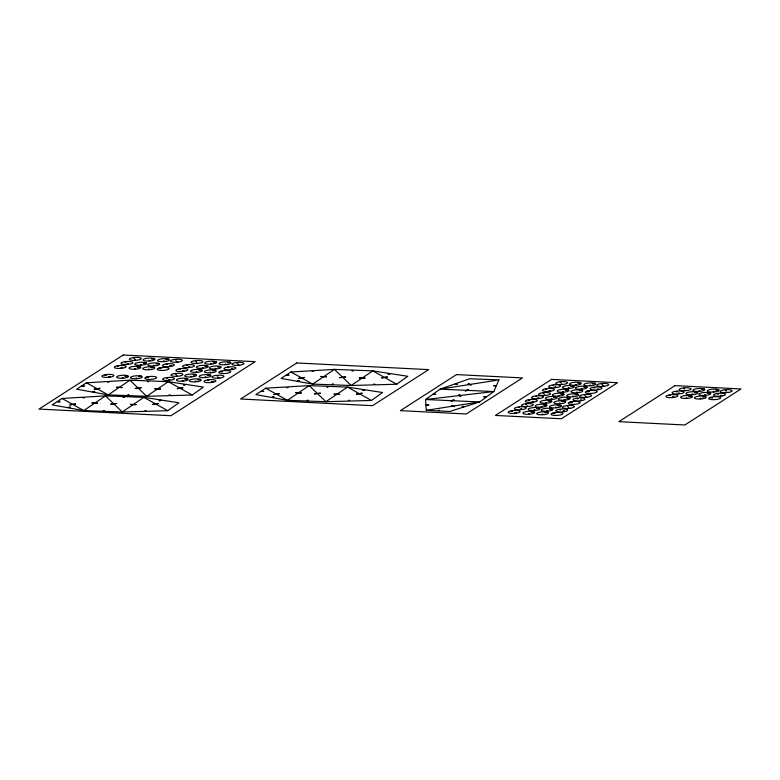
<?xml version="1.0" encoding="UTF-8"?>
<svg xmlns="http://www.w3.org/2000/svg" width="780" height="780" viewBox="0 0 780 780"><rect width="100%" height="100%" fill="white"/><g stroke="black" fill="none" stroke-linecap="round" stroke-linejoin="round"><path stroke-width="1.17" d="M498.937 379.899L496.441 385.583L493.477 385.661L496.324 385.856L493.828 391.54L486.925 396.601L483.756 396.776L486.554 396.874L479.651 401.934L465.075 406.585L462.16 406.429L464.334 406.819L449.748 411.479L438.497 410.923L439.647 410.173L437.502 410.885L426.25 410.329L425.909 405.064L428.893 404.888L425.89 404.791L425.558 399.526L432.627 394.475L435.796 394.31L433.007 394.202L440.076 389.142L454.496 384.072L457.47 384.179L455.188 383.828L469.609 378.758L498.937 379.899L470.008 384.442M167.778 410.709L178.893 402.773L161.782 400.13L159.861 400.813L159.042 400.686L160.963 400.003L143.851 397.361L125.18 396.64L124.117 397.39L123.113 397.351L124.176 396.601L105.505 395.869L84.298 397.137L84.347 397.878L83.275 397.946L83.226 397.205L62.029 398.473L57.32 401.544L60.079 401.671L59.66 401.944L56.901 401.807L52.192 404.878L67.587 407.657L69.644 407.004L70.424 407.15L68.367 407.803L83.752 410.582L102.492 411.265L103.526 410.504L104.53 410.543L103.496 411.294L122.236 411.976L144.476 411.362L144.807 410.602L145.88 410.572L145.538 411.333L167.778 410.709L156.019 404.147M192.211 395.031L203.326 387.094L186.215 384.442L184.294 385.125L183.466 384.998L185.396 384.316L168.285 381.673L149.614 380.952L148.551 381.703L147.547 381.664L148.609 380.913L129.928 380.191L108.732 381.449L108.781 382.2L107.708 382.258L107.659 381.517L86.463 382.785L81.754 385.856L84.513 385.983L81.335 386.119L76.625 389.191L92.02 391.979L94.068 391.316L94.848 391.462L92.8 392.116L108.186 394.894L126.925 395.577L127.959 394.816L128.963 394.856L127.93 395.616L146.669 396.289L168.909 395.674L169.24 394.914L170.303 394.885L169.972 395.645L192.211 395.031L180.453 388.459M371.446 400.452L382.561 392.515L365.45 389.863L363.529 390.546L362.7 390.419L364.63 389.737L347.519 387.094L328.848 386.373L327.785 387.124L326.781 387.085L327.844 386.334L309.163 385.613L287.966 386.87L288.015 387.611L286.942 387.68L286.894 386.938L265.697 388.206L260.988 391.277L263.738 391.404L260.569 391.54L255.859 394.612L271.255 397.4L273.302 396.737L274.082 396.883L272.035 397.537L287.42 400.315L306.16 400.998L307.193 400.238L308.197 400.276L307.164 401.037L325.904 401.71L348.143 401.095L348.475 400.335L349.537 400.306L349.206 401.066L371.446 400.452L359.687 393.88M396.698 384.238L407.813 376.301L390.702 373.659L388.772 374.332L387.952 374.205L389.883 373.532L372.762 370.88L354.091 370.159L353.038 370.919L352.034 370.88L353.087 370.12L334.415 369.398L313.219 370.666L313.267 371.407L312.185 371.465L312.146 370.724L290.94 371.992L286.231 375.063L288.99 375.2L285.821 375.336L281.112 378.407L296.498 381.186L298.555 380.533L299.335 380.669L297.277 381.322L312.673 384.111L331.402 384.784L332.436 384.033L333.45 384.062L332.416 384.823L351.146 385.505L373.386 384.881L373.718 384.121L374.79 384.091L374.459 384.852L396.698 384.238L384.93 377.676M94.429 403.367L83.752 410.582L73.096 404.635M94.829 403.094L105.505 395.869L113.743 403.806M118.862 387.68L108.186 394.894L97.529 388.957M119.262 387.406L129.928 380.191L138.167 388.118M132.844 404.8L122.236 411.976L113.997 404.05M133.243 404.527L143.851 397.361L155.61 403.923M157.277 389.113L146.669 396.289L138.43 388.362M157.677 388.849L168.285 381.673L180.043 388.235M298.096 393.101L287.42 400.315L276.764 394.378M298.496 392.827L309.163 385.613L317.401 393.539M323.339 376.886L312.673 384.111L302.006 378.163M323.739 376.613L334.415 369.398L342.654 377.325M336.511 394.534L325.904 401.71L317.665 393.783M336.911 394.27L347.519 387.094L359.278 393.656M361.754 378.329L351.146 385.505L342.907 377.569M362.154 378.056L372.762 370.88L384.53 377.452M469.014 384.598L440.076 389.142L466.45 390.322M426.25 410.329L452.449 406.214M453.453 406.058L479.651 401.934L453.102 400.754M459.166 395.596L425.558 399.526L452.107 400.706M460.21 395.47L493.828 391.54L467.454 390.37M290.94 371.992L301.606 377.939M265.697 388.206L276.354 394.144M86.463 382.785L97.12 388.723M62.029 398.473L72.686 404.41M717.327 393.452L718.399 394.095L716.362 393.627A5.986 1.492 -3.4 0 0 714.431 395.801A5.986 1.492 -3.4 0 0 722.748 395.791L720.759 395.382L723.587 395.577A5.986 1.492 -3.4 0 0 724.562 393.656A5.986 1.492 -3.4 0 0 717.434 393.442M593.863 387.221L594.945 387.865L592.898 387.397A5.986 1.492 -3.4 0 0 590.967 389.571A5.986 1.492 -3.4 0 0 599.284 389.561L597.295 389.152L600.132 389.347A5.986 1.492 -3.4 0 0 601.097 387.426A5.986 1.492 -3.4 0 0 593.98 387.212M576.791 398.19L577.863 398.824L575.816 398.365A5.986 1.492 -3.4 0 0 573.895 400.54A5.986 1.492 -3.4 0 0 582.202 400.53L580.213 400.12L583.05 400.315A5.986 1.492 -3.4 0 0 584.015 398.395A5.986 1.492 -3.4 0 0 576.898 398.171M227.78 367.039L228.852 367.673L226.804 367.214A5.986 1.492 -3.4 0 0 224.874 369.389A5.986 1.492 -3.4 0 0 233.191 369.379L231.202 368.969L234.039 369.164A5.986 1.492 -3.4 0 0 235.004 367.244A5.986 1.492 -3.4 0 0 227.887 367.029M207.782 379.88L208.864 380.513L206.817 380.045A5.986 1.492 -3.4 0 0 204.886 382.219A5.986 1.492 -3.4 0 0 213.203 382.21L211.214 381.8L214.051 381.995A5.986 1.492 -3.4 0 0 215.017 380.075A5.986 1.492 -3.4 0 0 207.889 379.86M166.189 363.928L167.261 364.572L165.224 364.104A5.986 1.492 -3.4 0 0 163.293 366.278A5.986 1.492 -3.4 0 0 171.61 366.269L169.621 365.859L172.458 366.054A5.986 1.492 -3.4 0 0 173.423 364.133A5.986 1.492 -3.4 0 0 166.296 363.919M727.828 392.496L725.956 391.969L726.765 392.613A5.986 1.492 -3.4 0 1 720.223 391.697A5.986 1.492 -3.4 0 1 725.166 389.747L725.117 390.468L726.19 390.419L726.248 389.668A5.986 1.492 -3.4 0 1 732.05 390.614A5.986 1.492 -3.4 0 1 727.993 392.476M604.364 386.266L602.492 385.739L603.31 386.383A5.986 1.492 -3.4 0 1 596.758 385.466A5.986 1.492 -3.4 0 1 601.712 383.516L601.663 384.238L602.735 384.189L602.784 383.438A5.986 1.492 -3.4 0 1 608.595 384.384A5.986 1.492 -3.4 0 1 604.529 386.246M587.291 397.235L585.409 396.698L586.228 397.351A5.986 1.492 -3.4 0 1 579.686 396.425A5.986 1.492 -3.4 0 1 584.63 394.485L584.581 395.206L585.653 395.148L585.712 394.407A5.986 1.492 -3.4 0 1 591.513 395.353A5.986 1.492 -3.4 0 1 587.447 397.215M570.092 408.272L568.22 407.745L569.029 408.389A5.986 1.492 -3.4 0 1 562.487 407.472A5.986 1.492 -3.4 0 1 567.431 405.522L567.382 406.244L568.464 406.195L568.513 405.444A5.986 1.492 -3.4 0 1 574.314 406.39A5.986 1.492 -3.4 0 1 570.258 408.252M239.655 365.206L237.783 364.669L238.592 365.313A5.986 1.492 -3.4 0 1 232.05 364.397A5.986 1.492 -3.4 0 1 236.993 362.447L236.945 363.168L238.017 363.119L238.076 362.369A5.986 1.492 -3.4 0 1 243.877 363.314A5.986 1.492 -3.4 0 1 239.821 365.177M219.668 378.037L217.786 377.5L218.605 378.144A5.986 1.492 -3.4 0 1 212.053 377.227A5.986 1.492 -3.4 0 1 217.006 375.287L216.957 376.009L218.03 375.95L218.078 375.2A5.986 1.492 -3.4 0 1 223.889 376.145A5.986 1.492 -3.4 0 1 219.823 378.017M178.064 362.096L176.192 361.559L177.011 362.203A5.986 1.492 -3.4 0 1 170.459 361.286A5.986 1.492 -3.4 0 1 175.412 359.336L175.364 360.067L176.436 360.009L176.485 359.258A5.986 1.492 -3.4 0 1 182.286 360.204A5.986 1.492 -3.4 0 1 178.23 362.076M92.059 402.968L97.597 403.221L92.059 402.968M116.493 387.28L122.031 387.533L116.493 387.28M130.474 404.41L136.012 404.654L130.474 404.41M154.908 388.723L160.446 388.966L154.908 388.723M295.727 392.701L301.265 392.954L295.727 392.701M320.97 376.496L326.518 376.74L320.97 376.496M334.142 394.144L339.68 394.387L334.142 394.144M359.385 377.93L364.933 378.183L359.385 377.93M467.571 389.571L465.338 391.072L468.565 389.61L467.571 389.571M453.219 399.955L450.996 401.456L454.214 399.994L453.219 399.955M123.22 355.007L39 409.081L170.927 415.73L255.148 361.666L123.22 355.007M296.741 362.963L240.601 399.009L372.528 405.668L428.678 369.623L296.741 362.963M456.514 374.595L400.364 410.641L466.333 413.965L522.473 377.92L456.514 374.595M551.577 379.392L495.427 415.438L561.395 418.762L617.545 382.717L551.577 379.392M675.032 385.622L618.891 421.668L684.85 424.993L741 388.947L675.032 385.622M160.904 368.55L158.047 368.413A5.986 1.492 -3.4 0 0 162.493 370.451A5.986 1.492 -3.4 0 0 168.685 368.092A5.986 1.492 -3.4 0 0 158.71 368.17L160.904 368.55M148.522 377.52L145.665 377.393A5.986 1.492 -3.4 0 0 150.111 379.421A5.986 1.492 -3.4 0 0 156.302 377.072A5.986 1.492 -3.4 0 0 146.328 377.14L148.522 377.52M222.485 371.66L219.638 371.524A5.986 1.492 -3.4 0 0 224.075 373.561A5.986 1.492 -3.4 0 0 230.275 371.202A5.986 1.492 -3.4 0 0 220.291 371.27L222.485 371.66M589.036 391.55L586.19 391.414A5.986 1.492 -3.4 0 0 590.626 393.452A5.986 1.492 -3.4 0 0 596.827 391.092A5.986 1.492 -3.4 0 0 586.843 391.16L589.036 391.55M571.964 402.509L569.108 402.382A5.986 1.492 -3.4 0 0 573.553 404.41A5.986 1.492 -3.4 0 0 579.745 402.061A5.986 1.492 -3.4 0 0 569.77 402.129L571.964 402.509M554.765 413.556L551.908 413.419A5.986 1.492 -3.4 0 0 556.355 415.457A5.986 1.492 -3.4 0 0 562.546 413.098A5.986 1.492 -3.4 0 0 552.572 413.166L554.765 413.556M712.501 397.781L709.644 397.644A5.986 1.492 -3.4 0 0 714.09 399.682A5.986 1.492 -3.4 0 0 720.281 397.322A5.986 1.492 -3.4 0 0 710.307 397.39L712.501 397.781M563.803 410.923L563.024 411.157L565.012 411.567A5.986 1.492 -3.4 0 1 556.696 411.577A5.986 1.492 -3.4 0 1 558.626 409.402L560.664 409.87L559.591 409.227A5.986 1.492 -3.4 0 1 566.826 409.432A5.986 1.492 -3.4 0 1 565.861 411.352L563.803 410.923M121.875 367.477L120.968 367.673L122.528 368.189A5.986 1.492 -3.4 0 1 115.157 367.994A5.986 1.492 -3.4 0 1 116.386 366.015L118.765 366.376L117.263 365.81A5.986 1.492 -3.4 0 1 125.366 365.878A5.986 1.492 -3.4 0 1 123.484 368.014L121.875 367.477M109.492 376.447L108.586 376.642L110.146 377.159A5.986 1.492 -3.4 0 1 102.775 376.964A5.986 1.492 -3.4 0 1 104.003 374.995L106.382 375.346L104.891 374.79A5.986 1.492 -3.4 0 1 112.983 374.848A5.986 1.492 -3.4 0 1 111.101 376.984L109.492 376.447M183.456 370.578L182.549 370.773L184.109 371.299A5.986 1.492 -3.4 0 1 176.748 371.104A5.986 1.492 -3.4 0 1 177.976 369.125L180.355 369.486L178.854 368.921A5.986 1.492 -3.4 0 1 186.947 368.979A5.986 1.492 -3.4 0 1 185.065 371.124L183.456 370.578M550.007 390.468L549.1 390.663L550.66 391.19A5.986 1.492 -3.4 0 1 543.299 390.994A5.986 1.492 -3.4 0 1 544.518 389.015L546.897 389.376L545.405 388.81A5.986 1.492 -3.4 0 1 553.498 388.869A5.986 1.492 -3.4 0 1 551.616 391.014L550.007 390.468M532.925 401.437L532.028 401.632L533.578 402.148A5.986 1.492 -3.4 0 1 526.217 401.953A5.986 1.492 -3.4 0 1 527.446 399.984L529.825 400.335L528.323 399.779A5.986 1.492 -3.4 0 1 536.425 399.838A5.986 1.492 -3.4 0 1 534.544 401.973L532.925 401.437M515.736 412.474L514.829 412.669L516.389 413.195A5.986 1.492 -3.4 0 1 509.018 413A5.986 1.492 -3.4 0 1 510.247 411.021L512.626 411.382L511.124 410.816A5.986 1.492 -3.4 0 1 519.226 410.875A5.986 1.492 -3.4 0 1 517.345 413.01L515.736 412.474M673.471 396.698L672.565 396.893L674.115 397.42A5.986 1.492 -3.4 0 1 666.754 397.225A5.986 1.492 -3.4 0 1 667.982 395.245L670.361 395.606L668.86 395.041A5.986 1.492 -3.4 0 1 676.962 395.099A5.986 1.492 -3.4 0 1 675.08 397.235L673.471 396.698M139.708 366.59L137.124 367.058L140.273 366.795A5.986 1.492 -3.4 0 1 136.5 369.106L134.686 368.56L135.437 369.213A5.986 1.492 -3.4 0 1 129.48 367.458A5.986 1.492 -3.4 0 1 139.708 366.59M153.504 367.146L150.92 367.614L154.079 367.341A5.986 1.492 -3.4 0 1 150.306 369.661L148.483 369.115L149.243 369.769A5.986 1.492 -3.4 0 1 143.286 368.004A5.986 1.492 -3.4 0 1 153.504 367.146M127.325 375.57L124.742 376.038L127.891 375.765A5.986 1.492 -3.4 0 1 124.117 378.085L122.304 377.54L123.055 378.193A5.986 1.492 -3.4 0 1 117.097 376.428A5.986 1.492 -3.4 0 1 127.325 375.57M141.121 376.116L138.538 376.584L141.697 376.311A5.986 1.492 -3.4 0 1 137.924 378.631L136.1 378.085L136.861 378.739A5.986 1.492 -3.4 0 1 130.903 376.974A5.986 1.492 -3.4 0 1 141.121 376.116M201.289 369.7L198.715 370.168L201.864 369.895A5.986 1.492 -3.4 0 1 198.091 372.216L196.268 371.67L197.028 372.323A5.986 1.492 -3.4 0 1 191.071 370.558A5.986 1.492 -3.4 0 1 201.289 369.7M215.095 370.256L212.511 370.715L215.66 370.451A5.986 1.492 -3.4 0 1 211.887 372.762L210.064 372.216L210.824 372.869A5.986 1.492 -3.4 0 1 204.867 371.114A5.986 1.492 -3.4 0 1 215.095 370.256M567.84 389.59L565.256 390.058L568.415 389.785A5.986 1.492 -3.4 0 1 564.642 392.106L562.819 391.56L563.579 392.213A5.986 1.492 -3.4 0 1 557.622 390.448A5.986 1.492 -3.4 0 1 567.84 389.59M581.646 390.146L579.062 390.604L582.212 390.341A5.986 1.492 -3.4 0 1 578.438 392.652L576.615 392.106L577.375 392.759A5.986 1.492 -3.4 0 1 571.418 391.004A5.986 1.492 -3.4 0 1 581.646 390.146M550.768 400.559L548.184 401.027L551.333 400.754A5.986 1.492 -3.4 0 1 547.56 403.075L545.737 402.529L546.497 403.182A5.986 1.492 -3.4 0 1 540.54 401.417A5.986 1.492 -3.4 0 1 550.768 400.559M564.564 401.105L561.98 401.573L565.13 401.3A5.986 1.492 -3.4 0 1 561.356 403.621L559.543 403.075L560.293 403.728A5.986 1.492 -3.4 0 1 554.336 401.963A5.986 1.492 -3.4 0 1 564.564 401.105M533.569 411.596L530.985 412.064L534.134 411.791A5.986 1.492 -3.4 0 1 530.361 414.112L528.548 413.566L529.298 414.219A5.986 1.492 -3.4 0 1 523.341 412.454A5.986 1.492 -3.4 0 1 533.569 411.596M547.365 412.152L544.781 412.61L547.94 412.347A5.986 1.492 -3.4 0 1 544.167 414.658L542.344 414.112L543.104 414.765A5.986 1.492 -3.4 0 1 537.147 413.01A5.986 1.492 -3.4 0 1 547.365 412.152M691.304 395.821L688.721 396.289L691.87 396.016A5.986 1.492 -3.4 0 1 688.096 398.336L686.273 397.79L687.034 398.444A5.986 1.492 -3.4 0 1 681.076 396.679A5.986 1.492 -3.4 0 1 691.304 395.821M705.1 396.377L702.517 396.835L705.676 396.572A5.986 1.492 -3.4 0 1 701.893 398.882L700.079 398.336L700.83 398.99A5.986 1.492 -3.4 0 1 694.883 397.235A5.986 1.492 -3.4 0 1 705.1 396.377M99.889 388.294L94.351 389.161L99.889 388.294M75.455 403.981L69.927 404.849L75.455 403.981M182.812 387.806L177.284 388.674L182.812 387.806M304.375 377.5L298.837 378.368L304.375 377.5M158.379 403.484L152.851 404.362L158.379 403.484M279.123 393.715L273.585 394.582L279.123 393.715M387.299 377.013L381.761 377.881L387.299 377.013M362.047 393.227L356.509 394.095L362.047 393.227M468.877 383.819L467.883 383.974L471.13 385.066L468.877 383.819M452.322 405.424L451.327 405.581L454.574 406.682L452.322 405.424M154.196 358.507L151.486 358.917L154.664 358.732A5.986 1.492 -3.4 0 1 151.057 360.857L149.048 360.36L150.004 360.984A5.986 1.492 -3.4 0 1 143.335 360.302A5.986 1.492 -3.4 0 1 146.679 358.332A5.986 1.492 -3.4 0 1 154.196 358.507M127.978 363.616L126.965 363.763L127.988 364.387A5.986 1.492 -3.4 0 1 121.27 363.773A5.986 1.492 -3.4 0 1 124.166 361.813L126.048 362.31L125.161 361.647A5.986 1.492 -3.4 0 1 132.581 362.183A5.986 1.492 -3.4 0 1 129.022 364.25L127.978 363.616M168.617 359.141L165.906 359.541L169.084 359.356A5.986 1.492 -3.4 0 1 165.477 361.491L163.469 360.984L164.424 361.608A5.986 1.492 -3.4 0 1 157.755 360.935A5.986 1.492 -3.4 0 1 161.089 358.956A5.986 1.492 -3.4 0 1 168.617 359.141M215.777 361.618L213.076 362.027L216.245 361.832A5.986 1.492 -3.4 0 1 212.638 363.968L210.629 363.47L211.595 364.094A5.986 1.492 -3.4 0 1 204.925 363.412A5.986 1.492 -3.4 0 1 208.26 361.442A5.986 1.492 -3.4 0 1 215.777 361.618M189.559 366.727L188.555 366.873L189.569 367.487A5.986 1.492 -3.4 0 1 182.861 366.883A5.986 1.492 -3.4 0 1 185.747 364.913L187.629 365.42L186.751 364.757A5.986 1.492 -3.4 0 1 194.161 365.284A5.986 1.492 -3.4 0 1 190.612 367.36L189.559 366.727M230.197 362.252L227.497 362.651L230.666 362.466A5.986 1.492 -3.4 0 1 227.058 364.591L225.049 364.094L226.015 364.718A5.986 1.492 -3.4 0 1 219.346 364.036A5.986 1.492 -3.4 0 1 222.68 362.066A5.986 1.492 -3.4 0 1 230.197 362.252M195.79 374.449L193.089 374.858L196.258 374.673A5.986 1.492 -3.4 0 1 192.65 376.798L190.642 376.301L191.597 376.925A5.986 1.492 -3.4 0 1 184.938 376.243A5.986 1.492 -3.4 0 1 188.272 374.273A5.986 1.492 -3.4 0 1 195.79 374.449M169.572 379.558L168.568 379.704L169.582 380.328A5.986 1.492 -3.4 0 1 162.874 379.714A5.986 1.492 -3.4 0 1 165.76 377.754L167.642 378.251L166.754 377.588A5.986 1.492 -3.4 0 1 174.174 378.125A5.986 1.492 -3.4 0 1 170.625 380.191L169.572 379.558M210.21 375.082L207.499 375.482L210.678 375.297A5.986 1.492 -3.4 0 1 207.07 377.432L205.062 376.925L206.018 377.559A5.986 1.492 -3.4 0 1 199.358 376.877A5.986 1.492 -3.4 0 1 202.693 374.907A5.986 1.492 -3.4 0 1 210.21 375.082M580.495 382.688L577.785 383.087L580.963 382.902A5.986 1.492 -3.4 0 1 577.356 385.037L575.347 384.53L576.303 385.164A5.986 1.492 -3.4 0 1 569.644 384.481A5.986 1.492 -3.4 0 1 572.978 382.512A5.986 1.492 -3.4 0 1 580.495 382.688M555.652 386.909L554.648 387.055L555.662 387.68A5.986 1.492 -3.4 0 1 548.954 387.065A5.986 1.492 -3.4 0 1 551.84 385.096L553.722 385.603L552.835 384.94A5.986 1.492 -3.4 0 1 560.255 385.466A5.986 1.492 -3.4 0 1 556.706 387.543L555.652 386.909M594.916 383.311L592.205 383.721L595.384 383.536A5.986 1.492 -3.4 0 1 591.776 385.661L589.768 385.164L590.723 385.788A5.986 1.492 -3.4 0 1 584.054 385.106A5.986 1.492 -3.4 0 1 587.399 383.136A5.986 1.492 -3.4 0 1 594.916 383.311M563.413 393.656L560.713 394.056L563.882 393.871A5.986 1.492 -3.4 0 1 560.274 396.006L558.265 395.499L559.231 396.123A5.986 1.492 -3.4 0 1 552.562 395.44A5.986 1.492 -3.4 0 1 555.896 393.471A5.986 1.492 -3.4 0 1 563.413 393.656M538.571 397.868L537.566 398.024L538.58 398.639A5.986 1.492 -3.4 0 1 531.872 398.034A5.986 1.492 -3.4 0 1 534.758 396.065L536.64 396.572L535.762 395.909A5.986 1.492 -3.4 0 1 543.173 396.435A5.986 1.492 -3.4 0 1 539.624 398.512L538.571 397.868M577.834 394.28L575.133 394.69L578.302 394.495A5.986 1.492 -3.4 0 1 574.694 396.63L572.686 396.123L573.651 396.757A5.986 1.492 -3.4 0 1 566.982 396.074A5.986 1.492 -3.4 0 1 570.317 394.105A5.986 1.492 -3.4 0 1 577.834 394.28M546.215 404.693L543.514 405.093L546.692 404.908A5.986 1.492 -3.4 0 1 543.075 407.043L541.076 406.536L542.032 407.17A5.986 1.492 -3.4 0 1 535.363 406.487A5.986 1.492 -3.4 0 1 538.697 404.518A5.986 1.492 -3.4 0 1 546.215 404.693M521.381 408.915L520.367 409.061L521.391 409.685A5.986 1.492 -3.4 0 1 514.673 409.071A5.986 1.492 -3.4 0 1 517.569 407.101L519.441 407.608L518.563 406.945A5.986 1.492 -3.4 0 1 525.983 407.472A5.986 1.492 -3.4 0 1 522.425 409.549L521.381 408.915M560.635 405.317L557.934 405.727L561.103 405.541A5.986 1.492 -3.4 0 1 557.495 407.667L555.496 407.17L556.452 407.794A5.986 1.492 -3.4 0 1 549.783 407.111A5.986 1.492 -3.4 0 1 553.117 405.142A5.986 1.492 -3.4 0 1 560.635 405.317M703.95 388.918L701.249 389.317L704.418 389.132A5.986 1.492 -3.4 0 1 700.81 391.267L698.812 390.76L699.767 391.394A5.986 1.492 -3.4 0 1 693.098 390.712A5.986 1.492 -3.4 0 1 696.433 388.742A5.986 1.492 -3.4 0 1 703.95 388.918M679.107 393.139L678.103 393.286L679.117 393.91A5.986 1.492 -3.4 0 1 672.409 393.296A5.986 1.492 -3.4 0 1 675.295 391.326L677.176 391.833L676.299 391.17A5.986 1.492 -3.4 0 1 683.719 391.697A5.986 1.492 -3.4 0 1 680.16 393.773L679.107 393.139M718.37 389.542L715.669 389.951L718.838 389.766A5.986 1.492 -3.4 0 1 715.231 391.892L713.222 391.394L714.188 392.018A5.986 1.492 -3.4 0 1 707.518 391.336A5.986 1.492 -3.4 0 1 710.853 389.366A5.986 1.492 -3.4 0 1 718.37 389.542M145.889 362.7L143.169 363.09L146.347 362.915A5.986 1.492 -3.4 0 1 142.584 365.05L140.634 364.533L141.531 365.167A5.986 1.492 -3.4 0 1 134.969 364.445A5.986 1.492 -3.4 0 1 138.421 362.495A5.986 1.492 -3.4 0 1 145.889 362.7M158.837 363.392L156.127 363.792L159.296 363.616A5.986 1.492 -3.4 0 1 155.532 365.752L153.582 365.235L154.479 365.869A5.986 1.492 -3.4 0 1 147.917 365.147A5.986 1.492 -3.4 0 1 151.369 363.188A5.986 1.492 -3.4 0 1 158.837 363.392M207.47 365.8L204.76 366.2L207.928 366.025A5.986 1.492 -3.4 0 1 204.165 368.16L202.215 367.643L203.112 368.277A5.986 1.492 -3.4 0 1 196.55 367.555A5.986 1.492 -3.4 0 1 200.002 365.596A5.986 1.492 -3.4 0 1 207.47 365.8M220.428 366.502L217.708 366.902L220.886 366.717A5.986 1.492 -3.4 0 1 217.123 368.862L215.173 368.345L216.07 368.979A5.986 1.492 -3.4 0 1 209.508 368.257A5.986 1.492 -3.4 0 1 212.959 366.298A5.986 1.492 -3.4 0 1 220.428 366.502M187.483 378.641L184.762 379.031L187.941 378.856A5.986 1.492 -3.4 0 1 184.178 380.991L182.227 380.474L183.124 381.108A5.986 1.492 -3.4 0 1 176.563 380.396A5.986 1.492 -3.4 0 1 180.014 378.436A5.986 1.492 -3.4 0 1 187.483 378.641M200.431 379.334L197.72 379.733L200.899 379.558A5.986 1.492 -3.4 0 1 197.125 381.693L195.185 381.176L196.072 381.81A5.986 1.492 -3.4 0 1 189.511 381.089A5.986 1.492 -3.4 0 1 192.962 379.129A5.986 1.492 -3.4 0 1 200.431 379.334M573.563 385.993L570.853 386.383L574.021 386.207A5.986 1.492 -3.4 0 1 570.258 388.343L568.308 387.826L569.205 388.459A5.986 1.492 -3.4 0 1 562.643 387.738A5.986 1.492 -3.4 0 1 566.095 385.788A5.986 1.492 -3.4 0 1 573.563 385.993M586.521 386.685L583.801 387.085L586.979 386.909A5.986 1.492 -3.4 0 1 583.216 389.044L581.266 388.528L582.163 389.161A5.986 1.492 -3.4 0 1 575.601 388.44A5.986 1.492 -3.4 0 1 579.043 386.48A5.986 1.492 -3.4 0 1 586.521 386.685M556.481 396.952L553.771 397.351L556.94 397.176A5.986 1.492 -3.4 0 1 553.176 399.311L551.236 398.794L552.123 399.428A5.986 1.492 -3.4 0 1 545.561 398.707A5.986 1.492 -3.4 0 1 549.013 396.747A5.986 1.492 -3.4 0 1 556.481 396.952M569.439 397.654L566.719 398.053L569.897 397.868A5.986 1.492 -3.4 0 1 566.134 400.003L564.184 399.487L565.081 400.13A5.986 1.492 -3.4 0 1 558.519 399.409A5.986 1.492 -3.4 0 1 561.971 397.449A5.986 1.492 -3.4 0 1 569.439 397.654M539.292 407.998L536.572 408.389L539.75 408.213A5.986 1.492 -3.4 0 1 535.987 410.348L534.037 409.831L534.934 410.465A5.986 1.492 -3.4 0 1 528.372 409.744A5.986 1.492 -3.4 0 1 531.823 407.794A5.986 1.492 -3.4 0 1 539.292 407.998M552.24 408.691L549.529 409.09L552.698 408.915A5.986 1.492 -3.4 0 1 548.935 411.05L546.985 410.534L547.882 411.167A5.986 1.492 -3.4 0 1 541.32 410.446A5.986 1.492 -3.4 0 1 544.771 408.486A5.986 1.492 -3.4 0 1 552.24 408.691M697.027 392.223L694.307 392.613L697.486 392.438A5.986 1.492 -3.4 0 1 693.712 394.573L691.772 394.056L692.669 394.69A5.986 1.492 -3.4 0 1 686.108 393.968A5.986 1.492 -3.4 0 1 689.549 392.018A5.986 1.492 -3.4 0 1 697.027 392.223M709.975 392.915L707.255 393.315L710.434 393.139A5.986 1.492 -3.4 0 1 706.67 395.275L704.72 394.758L705.617 395.392A5.986 1.492 -3.4 0 1 699.056 394.67A5.986 1.492 -3.4 0 1 702.507 392.71A5.986 1.492 -3.4 0 1 709.975 392.915M134.579 358.205L132.775 357.679A5.986 1.492 -3.4 0 0 129.538 359.531A5.986 1.492 -3.4 0 0 135.32 360.37L134.823 359.687L136.393 360.292A5.986 1.492 -3.4 0 0 141.2 358.225A5.986 1.492 -3.4 0 0 133.79 357.523L134.579 358.205M196.16 361.306L194.357 360.789A5.986 1.492 -3.4 0 0 191.12 362.632A5.986 1.492 -3.4 0 0 196.901 363.48L196.404 362.798L197.983 363.392A5.986 1.492 -3.4 0 0 202.78 361.335A5.986 1.492 -3.4 0 0 195.37 360.633L196.16 361.306M176.173 374.147L174.369 373.62A5.986 1.492 -3.4 0 0 171.132 375.473A5.986 1.492 -3.4 0 0 176.914 376.311L176.416 375.628L177.986 376.233A5.986 1.492 -3.4 0 0 182.793 374.166A5.986 1.492 -3.4 0 0 175.383 373.474L176.173 374.147M560.879 382.375L559.075 381.859A5.986 1.492 -3.4 0 0 555.838 383.702A5.986 1.492 -3.4 0 0 561.62 384.55L561.122 383.867L562.692 384.462A5.986 1.492 -3.4 0 0 567.499 382.405A5.986 1.492 -3.4 0 0 560.089 381.703L560.879 382.375M543.797 393.344L541.993 392.818A5.986 1.492 -3.4 0 0 538.756 394.67A5.986 1.492 -3.4 0 0 544.538 395.509L544.04 394.826L545.61 395.431A5.986 1.492 -3.4 0 0 550.417 393.364A5.986 1.492 -3.4 0 0 543.007 392.671L543.797 393.344M526.597 404.381L524.803 403.865A5.986 1.492 -3.4 0 0 521.567 405.707A5.986 1.492 -3.4 0 0 527.338 406.555L526.851 405.873L528.421 406.468A5.986 1.492 -3.4 0 0 533.218 404.41A5.986 1.492 -3.4 0 0 525.808 403.709L526.597 404.381M684.333 388.606L682.539 388.089A5.986 1.492 -3.4 0 0 679.292 389.932A5.986 1.492 -3.4 0 0 685.074 390.78L684.577 390.098L686.156 390.692A5.986 1.492 -3.4 0 0 690.953 388.635A5.986 1.492 -3.4 0 0 683.543 387.933L684.333 388.606M141.073 387.777L135.272 388.459L141.073 387.777M116.639 403.465L110.838 404.137L116.639 403.465M345.56 376.984L339.748 377.666L345.56 376.984M320.307 393.198L314.506 393.871L320.307 393.198M459.508 394.787L458.455 394.914L459.878 396.279L460.921 396.162L459.508 394.787"/></g></svg>
